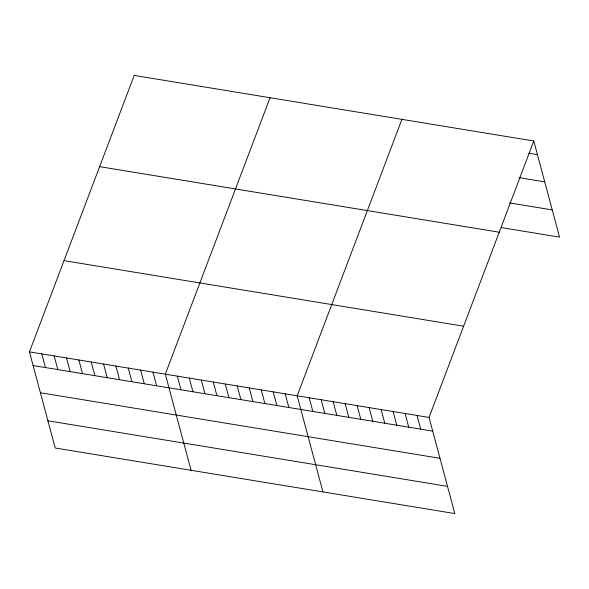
<?xml version="1.0" encoding="UTF-8"?>
<svg xmlns="http://www.w3.org/2000/svg" width="589" height="589" viewBox="0 0 589 589"><rect width="100%" height="100%" fill="white"/><g stroke="black" fill="none" stroke-linecap="round" stroke-linejoin="round"><path stroke-width="0.88" d="M533.789 140.999L429.05 417.439L454.811 513.571L55.211 448.001L29.45 351.869L134.189 75.429L533.789 140.999L559.55 237.131L501.32 227.582M270.056 97.722L165.318 374.162L191.072 470.294M401.919 119.361L297.18 395.801L322.941 491.933M528.893 153.265L537.455 154.671M519.056 177.672L544.744 181.883M509.441 202.896L552.261 209.92M99.622 166.65L499.229 232.221M64.017 260.64L463.617 326.21M29.45 351.869L429.05 417.439M33.117 365.541L432.716 431.111M40.405 392.753L440.005 458.323M47.915 420.789L447.522 486.359M417.064 415.473L420.73 429.145M405.077 413.5L408.737 427.18M393.084 411.534L396.75 425.214M381.098 409.569L384.764 423.241M369.112 407.603L372.778 421.275M357.125 405.637L360.785 419.309M345.132 403.671L348.798 417.343M333.146 401.698L336.812 415.378M321.16 399.732L324.826 413.412M309.173 397.766L312.833 411.439M285.194 393.835L288.86 407.507M273.208 391.862L276.874 405.541M261.221 389.896L264.881 403.575M249.228 387.93L252.895 401.602M237.242 385.964L240.908 399.636M225.256 383.999L228.922 397.671M213.27 382.025L216.929 395.705M201.276 380.06L204.943 393.739M189.29 378.094L192.956 391.766M177.304 376.128L180.963 389.8M152.963 372.13L156.63 385.81M140.609 370.106L144.276 383.785M128.262 368.081L131.921 381.753M115.908 366.056L119.574 379.728M103.561 364.024L107.22 377.704M91.207 361.999L94.873 375.672M78.852 359.975L82.519 373.647M66.505 357.943L70.165 371.622M54.151 355.918L57.818 369.597M41.804 353.893L45.463 367.565"/></g></svg>
